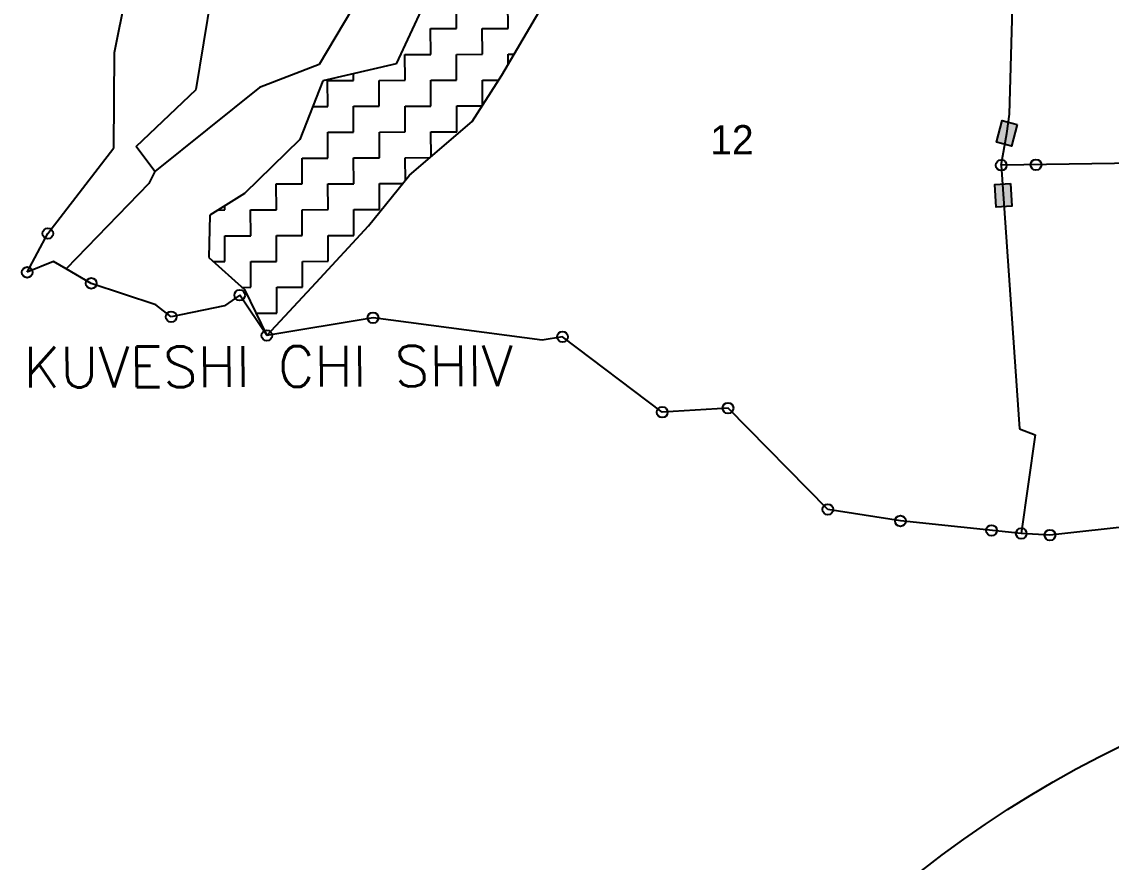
# Model space of a CAD drawing. Header units: metres. Extents: x 324134 to 326337, y 1835718 to 1838966.
# Drawn here: x 324316 to 325013, y 1836983 to 1837521 of the extents above; entities that cross this region are included whole.
import ezdxf

# ---------------------------------------------------------------- set-up
doc = ezdxf.new("R2010")
doc.units = ezdxf.units.M
doc.header["$LTSCALE"] = 0.3
for name, color, linetype in [('POLY_HATCH', 12, 'Continuous'), ('POLY_PARCEL', 6, 'Continuous'), ('SYM_STONE', 1, 'Continuous'), ('TEXT_MAPOUT', 7, 'Continuous'), ('TEXT_PARCEL', 7, 'Continuous'), ('V_BOUND_LINE', 7, 'Continuous')]:
    doc.layers.add(name, color=color, linetype=linetype)
doc.styles.get("Standard").update_dxf_attribs({"font": 'simplex.shx'})
doc.styles.add('TEXT_MAP', font='')
doc.styles.get('TEXT_MAP').set_extended_font_data('Kruti Dev 050')

msp = doc.modelspace()

# ---------------------------------------------------------------- hatches: boundary and pattern name
for points in [[(324939.68, 1837444.11), (324949.37, 1837441.55), (324953.08, 1837455.55), (324943.39, 1837458.11)], [(324939.63, 1837402.65), (324949.62, 1837403.34), (324948.63, 1837417.79), (324938.63, 1837417.1)]]:
    msp.add_hatch(color=256).paths.add_polyline_path(points)

# ---------------------------------------------------------------- linework, layer by layer
for points in [[(324953.08, 1837455.55), (324949.37, 1837441.55), (324939.68, 1837444.11), (324943.39, 1837458.11)], [(324948.63, 1837417.79), (324949.62, 1837403.34), (324939.63, 1837402.65), (324938.63, 1837417.1)]]:
    msp.add_lwpolyline(points, close=True)
msp.add_circle((325326.78, 1836423.19), 704.82)
at = {"layer": 'POLY_HATCH'}
for p, q in [((324572.89, 1837531.85), (324555.45, 1837494.3)), ((324623.14, 1837487.18), (324646.88, 1837527.37)), ((324555.45, 1837494.3), (324508.53, 1837483.39)), ((324604.09, 1837457.5), (324623.14, 1837487.18)), ((324508.53, 1837483.39), (324493.7, 1837445.85)), ((324564.08, 1837423.02), (324604.09, 1837457.5)), ((324493.7, 1837445.85), (324458.41, 1837411.39)), ((324537.7, 1837390.68), (324564.08, 1837423.02)), ((324458.41, 1837411.39), (324436.16, 1837397.42)), ((324436.16, 1837397.42), (324435.47, 1837370.42)), ((324504.24, 1837354.39), (324537.7, 1837390.68)), ((324435.47, 1837370.42), (324458.36, 1837349.79)), ((324458.36, 1837349.79), (324472.65, 1837320.42)), ((324472.65, 1837320.42), (324504.24, 1837354.39))]:
    msp.add_line(p, q, dxfattribs=at)
at = {"layer": 'POLY_HATCH', "linetype": 'Continuous'}
for p, q in [((324594.04, 1837516.95), (324593.98, 1837533.48)), ((324627.08, 1837517.07), (324627.02, 1837533.59)), ((324577.51, 1837516.9), (324594.04, 1837516.95)), ((324577.57, 1837500.38), (324577.51, 1837516.9)), ((324610.56, 1837517.01), (324627.08, 1837517.07)), ((324610.61, 1837500.49), (324610.56, 1837517.01)), ((324561.05, 1837500.32), (324577.57, 1837500.38)), ((324561.11, 1837483.8), (324561.05, 1837500.32)), ((324594.09, 1837500.43), (324610.61, 1837500.49)), ((324594.15, 1837483.91), (324594.09, 1837500.43)), ((324627.13, 1837500.55), (324631.04, 1837500.56)), ((324627.16, 1837493.98), (324627.13, 1837500.55)), ((324528.06, 1837483.68), (324528.05, 1837487.93)), ((324511.54, 1837483.63), (324528.06, 1837483.68)), ((324511.6, 1837467.11), (324511.54, 1837483.63)), ((324544.58, 1837483.74), (324561.11, 1837483.8)), ((324544.64, 1837467.22), (324544.58, 1837483.74)), ((324577.63, 1837483.85), (324594.15, 1837483.91)), ((324577.68, 1837467.33), (324577.63, 1837483.85)), ((324610.67, 1837483.97), (324621.1, 1837484)), ((324610.73, 1837467.83), (324610.67, 1837483.97)), ((324502.08, 1837467.07), (324511.6, 1837467.11)), ((324528.12, 1837467.16), (324544.64, 1837467.22)), ((324528.18, 1837450.64), (324528.12, 1837467.16)), ((324561.16, 1837467.28), (324577.68, 1837467.33)), ((324561.22, 1837450.76), (324561.16, 1837467.28)), ((324594.21, 1837467.39), (324610.48, 1837467.45)), ((324594.26, 1837450.87), (324594.21, 1837467.39)), ((324511.66, 1837450.59), (324528.18, 1837450.64)), ((324511.71, 1837434.06), (324511.66, 1837450.59)), ((324544.7, 1837450.7), (324561.22, 1837450.76)), ((324544.76, 1837434.18), (324544.7, 1837450.7)), ((324577.74, 1837450.81), (324594.26, 1837450.87)), ((324577.8, 1837434.84), (324577.74, 1837450.81)), ((324495.19, 1837434.01), (324511.71, 1837434.06)), ((324495.25, 1837417.49), (324495.19, 1837434.01)), ((324528.23, 1837434.12), (324544.76, 1837434.18)), ((324528.29, 1837417.6), (324528.23, 1837434.12)), ((324561.28, 1837434.23), (324577.16, 1837434.29)), ((324561.33, 1837419.65), (324561.28, 1837434.23)), ((324478.73, 1837417.43), (324495.25, 1837417.49)), ((324478.78, 1837400.91), (324478.73, 1837417.43)), ((324511.77, 1837417.54), (324528.29, 1837417.6)), ((324511.83, 1837401.02), (324511.77, 1837417.54)), ((324544.81, 1837417.66), (324559.74, 1837417.71)), ((324544.87, 1837401.13), (324544.81, 1837417.66)), ((324445.74, 1837400.79), (324445.73, 1837403.43)), ((324441.51, 1837400.78), (324445.74, 1837400.79)), ((324462.26, 1837400.85), (324478.78, 1837400.91)), ((324462.32, 1837384.33), (324462.26, 1837400.85)), ((324495.31, 1837400.96), (324511.83, 1837401.02)), ((324495.36, 1837384.44), (324495.31, 1837400.96)), ((324528.35, 1837401.08), (324544.87, 1837401.13)), ((324528.4, 1837384.56), (324528.35, 1837401.08)), ((324445.8, 1837384.27), (324462.32, 1837384.33)), ((324445.85, 1837367.75), (324445.8, 1837384.27)), ((324478.84, 1837384.39), (324495.36, 1837384.44)), ((324478.9, 1837367.87), (324478.84, 1837384.39)), ((324511.88, 1837384.5), (324528.4, 1837384.56)), ((324511.94, 1837367.98), (324511.88, 1837384.5)), ((324438.45, 1837367.73), (324445.85, 1837367.75)), ((324462.38, 1837367.81), (324478.9, 1837367.87)), ((324462.43, 1837351.29), (324462.38, 1837367.81)), ((324495.42, 1837367.92), (324511.94, 1837367.98)), ((324495.48, 1837351.4), (324495.42, 1837367.92)), ((324456.72, 1837351.27), (324462.43, 1837351.29)), ((324478.95, 1837351.34), (324495.48, 1837351.4)), ((324479.01, 1837334.82), (324478.95, 1837351.34)), ((324465.66, 1837334.78), (324479.01, 1837334.82))]:
    msp.add_line(p, q, dxfattribs=at)
at = {"layer": 'POLY_PARCEL'}
for p, q in [((324947.98, 1837462.04), (324953.62, 1837661.38)), ((324946.38, 1837449.83), (324947.98, 1837462.04)), ((324942.8, 1837429.42), (324946.38, 1837449.83)), ((325067.48, 1837431.3), (324942.8, 1837429.42)), ((324942.8, 1837429.42), (324954.45, 1837260.62)), ((324954.45, 1837260.62), (324964.59, 1837256.76)), ((324964.59, 1837256.76), (324955.62, 1837193.7))]:
    msp.add_line(p, q, dxfattribs=at)
at = {"layer": 'SYM_STONE'}
for centre in [(324942.8, 1837429.42), (324965.02, 1837429.75), (324332.45, 1837385.74), (324319.22, 1837360.88), (324360.27, 1837353.83), (324455.29, 1837346.25), (324411.44, 1837332.43), (324540.62, 1837331.8), (324472.65, 1837320.42), (324661.93, 1837319.63), (324725.78, 1837271.3), (324767.87, 1837273.97), (324831.79, 1837209.1), (324878.23, 1837201.71), (324936.58, 1837195.67), (324955.62, 1837193.7), (324973.98, 1837192.69)]:
    msp.add_circle(centre, 3.44, dxfattribs=at)
at = {"layer": 'V_BOUND_LINE'}
for p, q in [((324427.5, 1837478), (324452.76, 1837632.03)), ((324375.23, 1837501.68), (324400, 1837625.46)), ((324544.41, 1837558.32), (324506.12, 1837493.92)), ((324374.72, 1837440.54), (324375.23, 1837501.68)), ((324506.12, 1837493.92), (324468.03, 1837479.24)), ((324388.93, 1837441.41), (324427.5, 1837478)), ((324468.03, 1837479.24), (324400.96, 1837425.43)), ((324332.45, 1837385.74), (324374.72, 1837440.54)), ((324400.96, 1837425.43), (324388.93, 1837441.41)), ((324400.96, 1837425.43), (324397.16, 1837417.7)), ((324397.16, 1837417.7), (324344.22, 1837363.1)), ((324319.22, 1837360.88), (324332.45, 1837385.74)), ((324336.11, 1837367.77), (324319.22, 1837360.88)), ((324344.22, 1837363.1), (324336.11, 1837367.77)), ((324360.27, 1837353.83), (324344.22, 1837363.1)), ((324401.67, 1837340.15), (324360.27, 1837353.83)), ((324455.29, 1837346.25), (324445.6, 1837339.38)), ((324472.65, 1837320.42), (324455.29, 1837346.25)), ((324411.44, 1837332.43), (324401.67, 1837340.15)), ((324445.6, 1837339.38), (324411.44, 1837332.43)), ((324540.62, 1837331.8), (324472.65, 1837320.42)), ((324648.98, 1837317.43), (324540.62, 1837331.8)), ((324661.93, 1837319.63), (324648.98, 1837317.43)), ((324725.78, 1837271.3), (324661.93, 1837319.63)), ((324767.87, 1837273.97), (324725.78, 1837271.3)), ((324831.79, 1837209.1), (324767.87, 1837273.97)), ((324878.23, 1837201.71), (324831.79, 1837209.1)), ((325131.53, 1837209.77), (324973.98, 1837192.69)), ((324955.62, 1837193.7), (324878.23, 1837201.71)), ((324973.98, 1837192.69), (324955.62, 1837193.7))]:
    msp.add_line(p, q, dxfattribs=at)

# ---------------------------------------------------------------- texts
at = {"layer": 'TEXT_MAPOUT'}
msp.add_text('KUVESHI CHI SHIV', height=26.0179, rotation=0.19688, dxfattribs=at).set_placement((324316.93, 1837287.05))
at = {"layer": 'TEXT_PARCEL', "style": 'TEXT_MAP'}
msp.add_text('12', height=18.733, rotation=0.19688, dxfattribs=at).set_placement((324756.47, 1837436.33))

doc.saveas('drawing.dxf')
